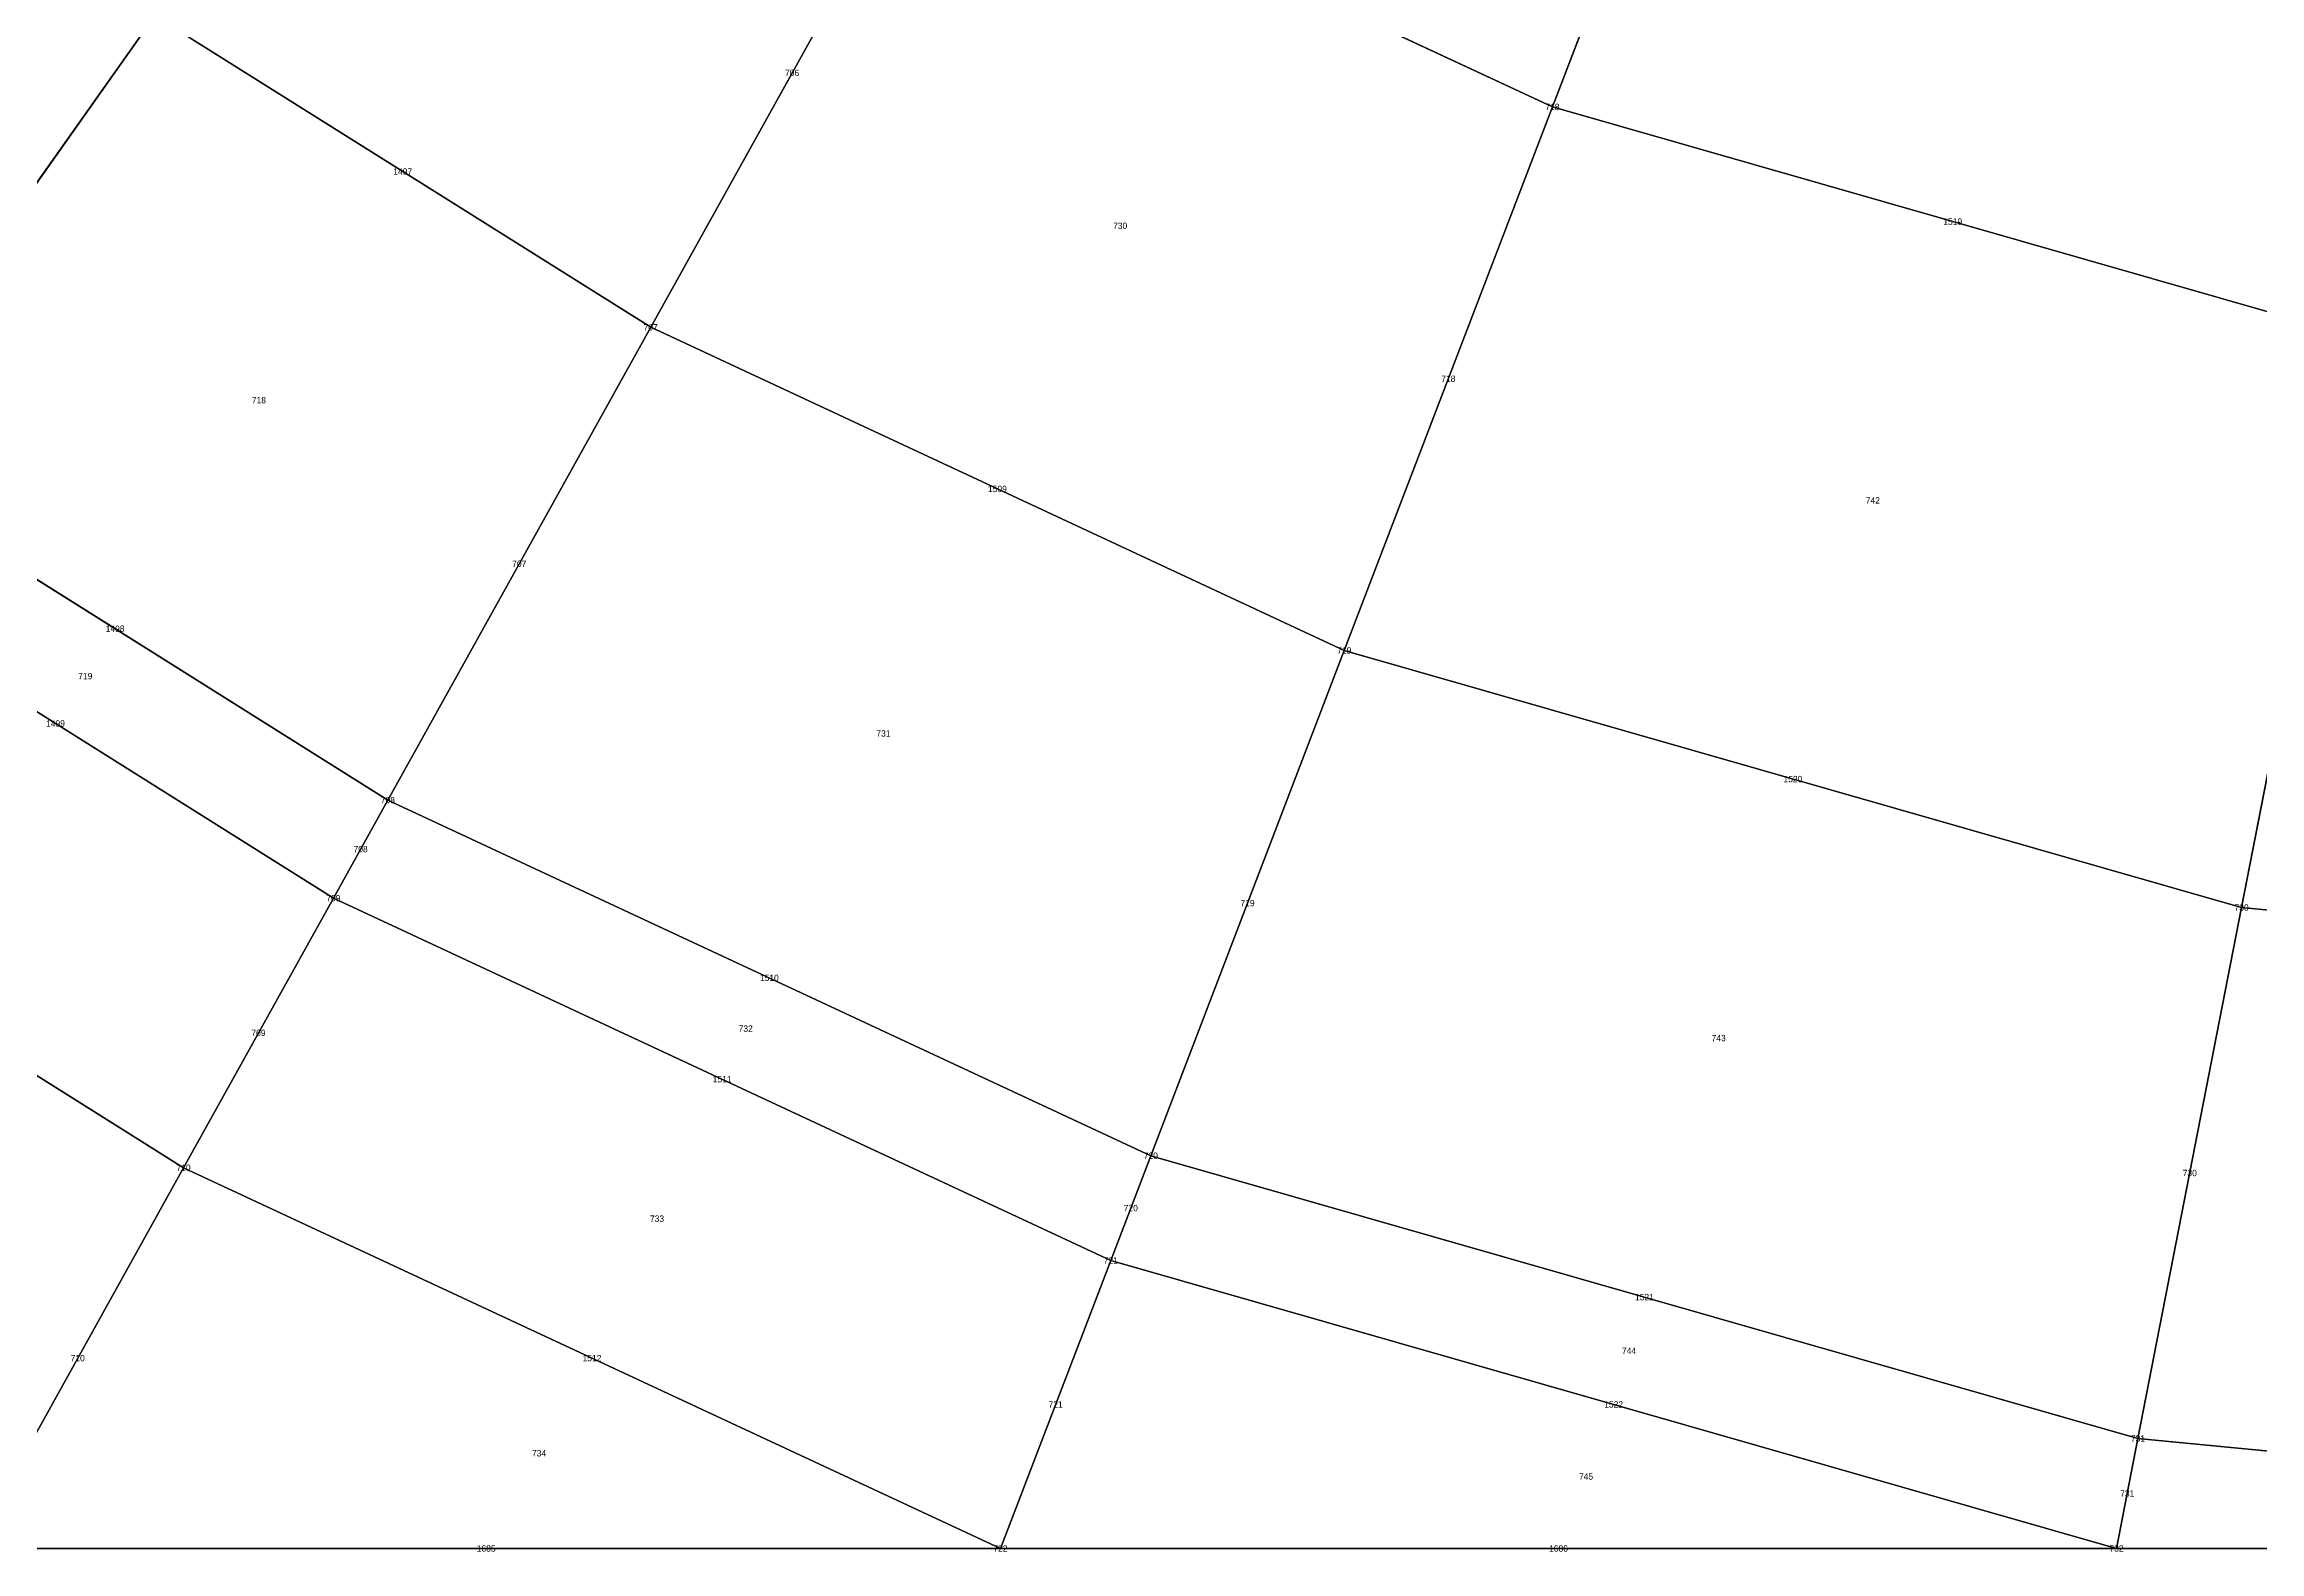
# Model space of a CAD drawing. Header units: metres. Extents: x -1.88 to 1.88, y -1.88 to 1.88.
# Drawn here: x -1.019 to -0.321, y -1.876 to -1.401 of the extents above; entities that cross this region are included whole.
import ezdxf
from ezdxf.enums import TextEntityAlignment as Align

# ---------------------------------------------------------------- set-up
doc = ezdxf.new("R2010")
doc.units = ezdxf.units.M

msp = doc.modelspace()

# ---------------------------------------------------------------- linework, layer by layer
at = {"layer": 'BRANCHES'}
for p, q in [((-0.47386, -1.23825, 2.2964), (-0.54359, -1.42047, 2.1721)), ((-0.73864, -1.32952, 2.1721), (-0.82777, -1.48995, 2.03128)), ((-0.73864, -1.32952, 2.1721), (-0.54359, -1.42047, 2.1721)), ((-0.98406, -1.39168, 2.03128), (-1.08253, -1.53093, 1.875)), ((-0.98406, -1.39168, 2.03128), (-0.82777, -1.48995, 2.03128)), ((-0.54359, -1.42047, 2.1721), (-0.60918, -1.59187, 2.03128)), ((-0.54359, -1.42047, 2.1721), (-0.29123, -1.49278, 2.1721)), ((-0.82777, -1.48995, 2.03128), (-0.9106, -1.63903, 1.875)), ((-0.82777, -1.48995, 2.03128), (-0.60918, -1.59187, 2.03128)), ((-0.29123, -1.49278, 2.1721), (-0.32637, -1.67291, 2.03128)), ((-1.08253, -1.53093, 1.875), (-0.9106, -1.63903, 1.875)), ((-1.10294, -1.55979, 1.83897), (-0.92777, -1.66993, 1.83897)), ((-0.60918, -1.59187, 2.03128), (-0.67014, -1.75115, 1.875)), ((-0.60918, -1.59187, 2.03128), (-0.32637, -1.67291, 2.03128)), ((-1.15909, -1.6392, 1.73227), (-0.975, -1.75495, 1.73227)), ((-0.9106, -1.63903, 1.875), (-0.92777, -1.66993, 1.83897)), ((-0.9106, -1.63903, 1.875), (-0.67014, -1.75115, 1.875)), ((-0.92777, -1.66993, 1.83897), (-0.975, -1.75495, 1.73227)), ((-0.92777, -1.66993, 1.83897), (-0.68277, -1.78417, 1.83897)), ((-0.32637, -1.67291, 2.03128), (-0.35903, -1.84031, 1.875)), ((-0.32637, -1.67291, 2.03128), (0, -1.70445, 2.03128)), ((-0.67014, -1.75115, 1.875), (-0.68277, -1.78417, 1.83897)), ((-0.67014, -1.75115, 1.875), (-0.35903, -1.84031, 1.875)), ((-0.975, -1.75495, 1.73227), (-1.04169, -1.875, 1.55901)), ((-0.975, -1.75495, 1.73227), (-0.71753, -1.875, 1.73227)), ((-0.68277, -1.78417, 1.83897), (-0.71753, -1.875, 1.73227)), ((-0.68277, -1.78417, 1.83897), (-0.36579, -1.875, 1.83897)), ((-0.35903, -1.84031, 1.875), (-0.36579, -1.875, 1.83897)), ((-0.35903, -1.84031, 1.875), (0, -1.875, 1.875)), ((-1.04169, -1.875, 1.55901), (-0.71753, -1.875, 1.73227)), ((-0.71753, -1.875, 1.73227), (-0.36579, -1.875, 1.83897)), ((-0.36579, -1.875, 1.83897), (0, -1.875, 1.875))]:
    msp.add_line(p, q, dxfattribs=at)
at = {"layer": 'Faces'}
for points in [[(-0.64389, -1.15897, 2.2964), (-0.47386, -1.23825, 2.2964), (-0.54359, -1.42047, 2.1721), (-0.73864, -1.32952, 2.1721)], [(-0.87811, -1.24183, 2.1721), (-0.73864, -1.32952, 2.1721), (-0.82777, -1.48995, 2.03128), (-0.98406, -1.39168, 2.03128)], [(-0.47386, -1.23825, 2.2964), (-0.25387, -1.30129, 2.2964), (-0.29123, -1.49278, 2.1721), (-0.54359, -1.42047, 2.1721)], [(-1.08972, -1.31059, 2.03128), (-0.98406, -1.39168, 2.03128), (-1.08253, -1.53093, 1.875), (-1.19876, -1.44174, 1.875)], [(-0.73864, -1.32952, 2.1721), (-0.54359, -1.42047, 2.1721), (-0.60918, -1.59187, 2.03128), (-0.82777, -1.48995, 2.03128)], [(-0.98406, -1.39168, 2.03128), (-0.82777, -1.48995, 2.03128), (-0.9106, -1.63903, 1.875), (-1.08253, -1.53093, 1.875)], [(-0.54359, -1.42047, 2.1721), (-0.29123, -1.49278, 2.1721), (-0.32637, -1.67291, 2.03128), (-0.60918, -1.59187, 2.03128)], [(-0.82777, -1.48995, 2.03128), (-0.60918, -1.59187, 2.03128), (-0.67014, -1.75115, 1.875), (-0.9106, -1.63903, 1.875)], [(-0.29123, -1.49278, 2.1721), (0, -1.52092, 2.1721), (0, -1.70445, 2.03128), (-0.32637, -1.67291, 2.03128)], [(-1.08253, -1.53093, 1.875), (-0.9106, -1.63903, 1.875), (-0.92777, -1.66993, 1.83897), (-1.10294, -1.55979, 1.83897)], [(-1.10294, -1.55979, 1.83897), (-0.92777, -1.66993, 1.83897), (-0.975, -1.75495, 1.73227), (-1.15909, -1.6392, 1.73227)], [(-0.60918, -1.59187, 2.03128), (-0.32637, -1.67291, 2.03128), (-0.35903, -1.84031, 1.875), (-0.67014, -1.75115, 1.875)], [(-1.15909, -1.6392, 1.73227), (-0.975, -1.75495, 1.73227), (-1.04169, -1.875, 1.55901), (-1.23838, -1.75133, 1.55901)], [(-0.9106, -1.63903, 1.875), (-0.67014, -1.75115, 1.875), (-0.68277, -1.78417, 1.83897), (-0.92777, -1.66993, 1.83897)], [(-0.92777, -1.66993, 1.83897), (-0.68277, -1.78417, 1.83897), (-0.71753, -1.875, 1.73227), (-0.975, -1.75495, 1.73227)], [(-0.32637, -1.67291, 2.03128), (0, -1.70445, 2.03128), (0, -1.875, 1.875), (-0.35903, -1.84031, 1.875)], [(-0.67014, -1.75115, 1.875), (-0.35903, -1.84031, 1.875), (-0.36579, -1.875, 1.83897), (-0.68277, -1.78417, 1.83897)], [(-0.975, -1.75495, 1.73227), (-0.71753, -1.875, 1.73227), (-0.71753, -1.875, 1.73227), (-1.04169, -1.875, 1.55901)], [(-0.68277, -1.78417, 1.83897), (-0.36579, -1.875, 1.83897), (-0.36579, -1.875, 1.83897), (-0.71753, -1.875, 1.73227)], [(-0.35903, -1.84031, 1.875), (0, -1.875, 1.875), (0, -1.875, 1.875), (-0.36579, -1.875, 1.83897)]]:
    msp.add_3dface(points, dxfattribs=at)
at = {"layer": 'NODI-Estradosso'}
for p in [(-0.54359, -1.42047, 2.52963), (-0.82777, -1.48995, 2.40979), (-0.60918, -1.59187, 2.40979), (-0.9106, -1.63903, 2.27961), (-0.92777, -1.66993, 2.25007), (-0.32637, -1.67291, 2.40979), (-0.67014, -1.75115, 2.27961), (-0.975, -1.75495, 2.16374), (-0.68277, -1.78417, 2.25007), (-0.35903, -1.84031, 2.27961), (-0.71753, -1.875, 2.16374), (-0.36579, -1.875, 2.25007)]:
    msp.add_point(p, dxfattribs=at)
at = {"layer": 'NODI-Intradosso'}
for p in [(-0.54359, -1.42047, 2.1721), (-0.82777, -1.48995, 2.03128), (-0.60918, -1.59187, 2.03128), (-0.9106, -1.63903, 1.875), (-0.92777, -1.66993, 1.83897), (-0.32637, -1.67291, 2.03128), (-0.67014, -1.75115, 1.875), (-0.975, -1.75495, 1.73227), (-0.68277, -1.78417, 1.83897), (-0.35903, -1.84031, 1.875), (-0.71753, -1.875, 1.73227), (-0.36579, -1.875, 1.83897)]:
    msp.add_point(p, dxfattribs=at)

# ---------------------------------------------------------------- texts
at = {"layer": 'BRANCHES-Index'}
for s, p in [('706', (-0.78321, -1.40973, 2.10169)), ('1497', (-0.90592, -1.44081, 2.03128)), ('1519', (-0.41741, -1.45662, 2.1721)), ('718', (-0.57638, -1.50617, 2.10169)), ('1509', (-0.71848, -1.54091, 2.03128)), ('707', (-0.86918, -1.56449, 1.95314)), ('1498', (-0.99657, -1.58498, 1.875)), ('1499', (-1.01535, -1.61486, 1.83897)), ('1520', (-0.46777, -1.63239, 2.03128)), ('708', (-0.91918, -1.65448, 1.85699)), ('719', (-0.63966, -1.67151, 1.95314)), ('1510', (-0.79037, -1.69509, 1.875)), ('709', (-0.95138, -1.71244, 1.78562)), ('1511', (-0.80527, -1.72705, 1.83897)), ('730', (-0.3427, -1.75661, 1.95314)), ('720', (-0.67645, -1.76766, 1.85699)), ('1521', (-0.51458, -1.79573, 1.875)), ('710', (-1.00835, -1.81498, 1.64564)), ('1512', (-0.84627, -1.81498, 1.73227)), ('721', (-0.70015, -1.82958, 1.78562)), ('1522', (-0.52428, -1.82958, 1.83897)), ('731', (-0.36241, -1.85765, 1.85699)), ('1685', (-0.87961, -1.875, 1.64564)), ('1686', (-0.54166, -1.875, 1.78562))]:
    msp.add_text(s, height=0.002, dxfattribs=at).set_placement(p, align=Align.MIDDLE_CENTER)
at = {"layer": 'Faces-Index'}
for s, p in [('730', (-0.6798, -1.45795, 2.10169)), ('718', (-0.95124, -1.5129, 1.95314)), ('742', (-0.44259, -1.54451, 2.10169)), ('719', (-1.00596, -1.59992, 1.85699)), ('731', (-0.75442, -1.618, 1.95314)), ('732', (-0.79782, -1.71107, 1.85699)), ('743', (-0.49118, -1.71406, 1.95314)), ('733', (-0.82577, -1.77101, 1.78562)), ('744', (-0.51943, -1.81266, 1.85699)), ('734', (-0.86294, -1.84499, 1.68896)), ('745', (-0.53297, -1.85229, 1.8123))]:
    msp.add_text(s, height=0.002, dxfattribs=at).set_placement(p, align=Align.MIDDLE_CENTER)
at = {"layer": 'NODI-Index'}
for s, p in [('718', (-0.54359, -1.42047, 2.1721)), ('707', (-0.82777, -1.48995, 2.03128)), ('719', (-0.60918, -1.59187, 2.03128)), ('708', (-0.9106, -1.63903, 1.875)), ('709', (-0.92777, -1.66993, 1.83897)), ('730', (-0.32637, -1.67291, 2.03128)), ('720', (-0.67014, -1.75115, 1.875)), ('710', (-0.975, -1.75495, 1.73227)), ('721', (-0.68277, -1.78417, 1.83897)), ('731', (-0.35903, -1.84031, 1.875)), ('722', (-0.71753, -1.875, 1.73227)), ('732', (-0.36579, -1.875, 1.83897))]:
    msp.add_text(s, height=0.002, dxfattribs=at).set_placement(p, align=Align.MIDDLE_CENTER)

doc.saveas('drawing.dxf')
